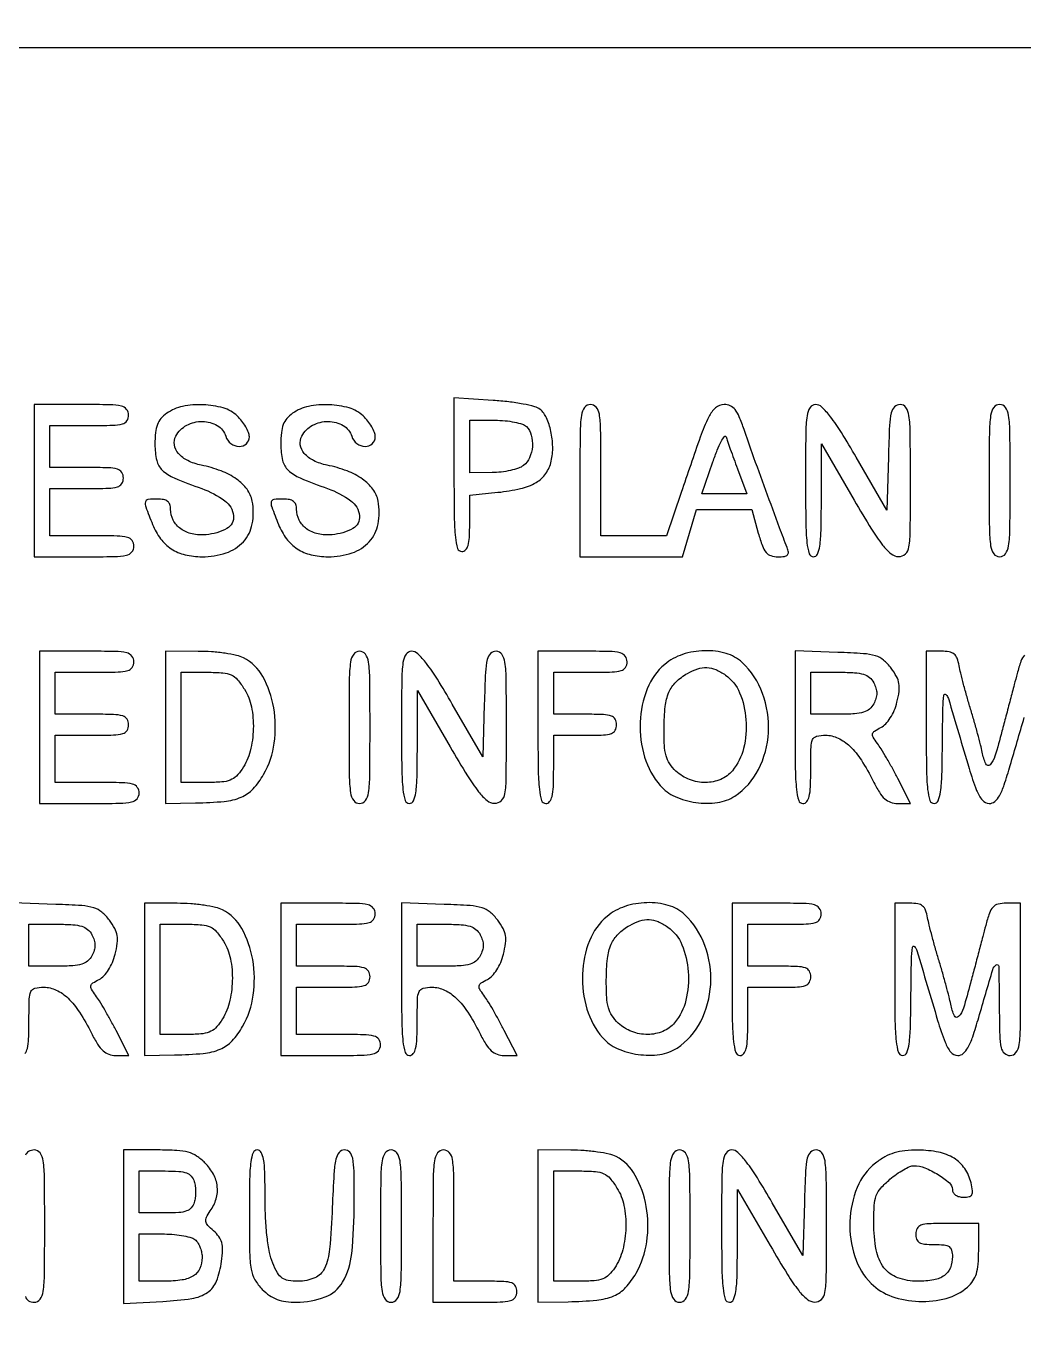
# Model space of a CAD drawing. Extents: x 0 to 1066, y 0 to 761.
# Drawn here: x 819.39 to 835.47, y 368.76 to 390.01 of the extents above; entities that cross this region are included whole.
import ezdxf

# ---------------------------------------------------------------- set-up
doc = ezdxf.new("R2010")
doc.units = 0
doc.header["$MEASUREMENT"] = 0

msp = doc.modelspace()

# ---------------------------------------------------------------- linework, layer by layer
for points in [[(183.390323, 95.266879, 0.000001), (192.989143, 95.254457, 0.000118)], [(479.458836, 95.240684, -0.000004), (502.524384, 95.211821, -0.198594)], [(710.559243, 95.267872, -0.000023), (733.258836, 95.240684, -0.000004), (756.324384, 95.211821, -0.198594)], [(416.092229, 95.24091, -0.000004), (439.072908, 95.212432, -0.198597)], [(542.992229, 95.24091, -0.000004), (565.972908, 95.212432, -0.198597)], [(606.442229, 95.24091, -0.000004), (629.422908, 95.212432, -0.198597)], [(669.892229, 95.24091, -0.000004), (692.872908, 95.212432, -0.198597)], [(835.487617, 379.876484, 0.102355), (835.429677, 379.779296, 0.018959), (835.36868, 379.57905, 0.000085), (835.321937, 379.401626, 0.000034), (835.25765, 379.157372, 0.000033), (835.188216, 378.89342, 0.000041), (835.123814, 378.64845, -0.009374), (835.010379, 378.247552, -0.115475), (834.931391, 378.111001, -0.538762), (834.864454, 378.122623, -0.053672), (834.805797, 378.31005, 0.012912), (834.778667, 378.430309, 0.003926), (834.731447, 378.611041, 0.003928), (834.675336, 378.812794, 0.004276), (834.617578, 379.008, -0.00492), (834.560094, 379.203206, -0.004529), (834.504802, 379.404959, -0.004526), (834.458771, 379.585701, -0.014927), (834.433081, 379.70595, 0.043617), (834.400178, 379.825863, 0.134321), (834.351598, 379.893621, 0.130778), (834.274429, 379.928234, 0.040414), (834.146398, 379.9386), (833.9022, 379.9386), (833.9022, 378.7119, 0.003213), (833.906528, 378.038379, 0.022561), (833.925538, 377.7108, 0.049302), (833.961453, 377.535077, 0.328801), (834.0291, 377.4852, 0.305395), (834.095334, 377.529816, 0.062503), (834.133602, 377.673464, 0.027449), (834.15541, 377.94336, 0.004264), (834.164637, 378.47925, -0.002416), (834.171985, 379.022722, -0.029471), (834.188046, 379.230143, -0.603012), (834.219812, 379.241714, -0.138127), (834.260291, 379.1772, 0.001112), (834.593807, 378.051584, 0.020238), (834.715404, 377.697451, 0.077221), (834.807619, 377.538377, 0.226588), (834.918937, 377.4852, 0.178321), (835.007145, 377.517692, 0.090477), (835.082967, 377.610602, 0.045479), (835.159622, 377.78548, 0.010027), (835.257209, 378.09855, -0.001209), (835.483505, 378.872315, -0.180504)], [(819.370437, 373.45468, 0.108427), (819.409569, 373.5372, 0.047315), (819.430301, 373.693057, 0.00942), (819.4356, 373.9743, -0.00595), (819.439907, 374.336265, -0.096871), (819.465944, 374.454398, -0.238613), (819.53061, 374.508015, -0.056005), (819.674653, 374.5242, -0.111153), (819.876105, 374.478856, -0.081177), (820.06542, 374.348001, -0.058854), (820.25111, 374.121371, -0.025924), (820.442972, 373.78395, 0.021841), (820.542716, 373.605153, 0.069009), (820.62987, 373.499627, 0.100305), (820.722378, 373.443832, 0.085906), (820.834645, 373.4244), (821.04585, 373.4244), (820.839673, 373.82625, 0.006834), (820.751606, 373.992272, 0.006481), (820.657498, 374.158812, 0.006451), (820.570451, 374.30396, 0.022591), (820.509027, 374.394075, -0.02569), (820.442448, 374.493064, -0.192002), (820.433529, 374.547864, -0.198014), (820.464863, 374.59279, -0.027525), (820.565728, 374.649975, 0.089041), (820.643681, 374.707814, 0.046566), (820.718198, 374.803476, 0.042448), (820.781434, 374.923802, 0.038847), (820.825664, 375.056663, 0.026721), (820.859634, 375.233022, 0.076578), (820.857642, 375.357441, 0.082928), (820.818616, 375.469784, 0.035157), (820.732272, 375.604462, 0.057331), (820.609702, 375.73474, 0.10358), (820.481317, 375.804032, 0.055706), (820.286185, 375.838974, 0.007564), (819.870958, 375.860071), (819.1818, 375.884643)], [(819.378658, 369.538087, 0.186514), (819.430013, 369.472904, 0.134481), (819.5202, 369.4482, 0.240299), (819.614522, 369.496309, 0.123223), (819.665333, 369.622687, 0.031956), (819.685811, 369.902038, 0.002322), (819.6894, 370.6749, 0.002322), (819.685811, 371.447762, 0.031956), (819.665333, 371.727112, 0.123223), (819.614522, 371.853491, 0.240299), (819.5202, 371.9016, 0.12648), (819.430468, 371.878532, 0.188641), (819.3792, 371.817, 0.072107)]]:
    msp.add_lwpolyline(points, format="xyb")
for points in [[(409.06215, 749.15415), (40.8618, 749.132981), (40.8618, 380.65769), (40.8618, 12.1824), (501.2973, 12.1824), (961.7328, 12.1824), (961.7328, 380.646631), (961.7328, 749.110861), (961.41555, 749.1633, 0.040886), (961.153339, 749.184871, 0.000002), (934.190609, 749.194398, 0.000089), (904.448031, 749.199508, 0.000054), (869.1804, 749.195529, -0.000029), (813.61687, 749.186499, -0.000004), (696.10453, 749.175037, -0.000004), (556.774728, 749.163736, -0.000004)], [(819.5202, 382.6881), (819.5202, 381.4614), (820.3239, 381.4614, 0.004147), (820.814609, 381.46547, 0.047763), (821.005988, 381.487003, 0.16431), (821.093394, 381.538593, 0.179874), (821.1276, 381.6306, 0.157888), (821.09806, 381.721816, 0.176663), (821.02185, 381.773362, 0.055952), (820.856978, 381.795453, 0.005351), (820.4508, 381.7998), (819.774, 381.7998), (819.774, 382.1805), (819.774, 382.5612), (820.3662, 382.5612, 0.006583), (820.716092, 382.565807, 0.063075), (820.863225, 382.588393, 0.183695), (820.93207, 382.639826, 0.142406), (820.9584, 382.7304, 0.142406), (820.93207, 382.820974, 0.183695), (820.863225, 382.872407, 0.063075), (820.716092, 382.894993, 0.006583), (820.3662, 382.8996), (819.774, 382.8996), (819.774, 383.238), (819.774, 383.5764), (820.4085, 383.5764, 0.005909), (820.786526, 383.580867, 0.059311), (820.942538, 383.60319, 0.180365), (821.015056, 383.654688, 0.150217), (821.043, 383.7456, 0.17273), (821.010327, 383.837357, 0.168559), (820.926675, 383.88895, 0.050222), (820.744122, 383.910649, 0.004487), (820.2816, 383.9148), (819.5202, 383.9148)], [(821.65635, 383.773144, 0.064007), (821.563552, 383.688932, 0.085808), (821.505751, 383.591365, 0.066535), (821.475234, 383.461474, 0.024477), (821.466, 383.272958, 0.055339), (821.494637, 383.015012, 0.149321), (821.584873, 382.856524, 0.090969), (821.778644, 382.730862, 0.013145), (822.220097, 382.560857, -0.070637), (822.594595, 382.364769, -0.215768), (822.734351, 382.122024, -0.299828), (822.626596, 381.917664, -0.104684), (822.292804, 381.81647, -0.073735), (822.066338, 381.830405, -0.104161), (821.882047, 381.911873, -0.119079), (821.762723, 382.050712, -0.118782), (821.7198, 382.228843, 0.082235), (821.707346, 382.304052, 0.147435), (821.671233, 382.354534, 0.119852), (821.607024, 382.383094, 0.045016), (821.5083, 382.392, 0.028442), (821.353893, 382.38321, 0.327023), (821.311792, 382.344313, 0.139119), (821.318429, 382.265142, 0.005125), (821.428289, 381.982201, 0.065244), (821.557077, 381.752452, 0.088006), (821.730442, 381.589638, 0.085852), (821.95274, 381.493765, 0.059042), (822.225873, 381.4614, 0.079385), (822.615077, 381.523586, 0.130563), (822.892888, 381.704224, 0.137881), (823.035028, 381.990702, 0.093265), (823.035228, 382.357447, 0.114024), (822.951695, 382.548328, 0.079467), (822.78267, 382.713086, 0.063948), (822.533322, 382.8449, 0.038754), (822.212166, 382.937634, -0.060203), (821.995487, 383.010377, -0.103319), (821.844406, 383.125245, -0.141227), (821.780042, 383.264035, -0.162669), (821.804478, 383.407346, -0.149104), (821.978237, 383.580403, -0.123853), (822.232631, 383.642898, -0.133716), (822.471953, 383.5763, -0.183571), (822.609473, 383.402872, 0.153609), (822.691387, 383.286212, 0.157876), (822.824416, 383.239061, 0.194842), (822.940396, 383.282372, 0.210147), (822.9888, 383.392453, 0.093821), (822.975133, 383.464646, 0.037607), (822.931283, 383.55557, 0.035541), (822.867923, 383.649063, 0.037508), (822.792997, 383.730853, 0.118482), (822.56727, 383.859594, 0.061394), (822.244923, 383.911556, 0.060569), (821.912756, 383.883654, 0.10142)], [(823.68675, 383.773144, 0.064007), (823.593952, 383.688932, 0.085808), (823.536151, 383.591365, 0.066535), (823.505634, 383.461474, 0.024477), (823.4964, 383.272958, 0.055339), (823.525037, 383.015012, 0.149321), (823.615273, 382.856524, 0.090969), (823.809044, 382.730862, 0.013145), (824.250497, 382.560857, -0.070637), (824.624995, 382.364769, -0.215768), (824.764751, 382.122024, -0.299828), (824.656996, 381.917664, -0.104684), (824.323204, 381.81647, -0.073735), (824.096738, 381.830405, -0.104161), (823.912447, 381.911873, -0.119079), (823.793123, 382.050712, -0.118782), (823.7502, 382.228843, 0.082235), (823.737746, 382.304052, 0.147435), (823.701633, 382.354534, 0.119852), (823.637424, 382.383094, 0.045016), (823.5387, 382.392, 0.028442), (823.384293, 382.38321, 0.327023), (823.342192, 382.344313, 0.139119), (823.348829, 382.265142, 0.005125), (823.458689, 381.982201, 0.065244), (823.587477, 381.752452, 0.088006), (823.760842, 381.589638, 0.085852), (823.98314, 381.493765, 0.059042), (824.256273, 381.4614, 0.079385), (824.645477, 381.523586, 0.130563), (824.923288, 381.704224, 0.137881), (825.065428, 381.990702, 0.093265), (825.065628, 382.357447, 0.114024), (824.982095, 382.548328, 0.079467), (824.81307, 382.713086, 0.063948), (824.563722, 382.8449, 0.038754), (824.242566, 382.937634, -0.060203), (824.025887, 383.010377, -0.103319), (823.874806, 383.125245, -0.141227), (823.810442, 383.264035, -0.162669), (823.834878, 383.407346, -0.149104), (824.008637, 383.580403, -0.123853), (824.263031, 383.642898, -0.133716), (824.502353, 383.5763, -0.183571), (824.639873, 383.402872, 0.153609), (824.721787, 383.286212, 0.157876), (824.854816, 383.239061, 0.194842), (824.970796, 383.282372, 0.210147), (825.0192, 383.392453, 0.093821), (825.005533, 383.464646, 0.037607), (824.961683, 383.55557, 0.035541), (824.898323, 383.649063, 0.037508), (824.823397, 383.730853, 0.118482), (824.59767, 383.859594, 0.061394), (824.275323, 383.911556, 0.060569), (823.943156, 383.883654, 0.10142)], [(826.2882, 382.783826, 0.003177), (826.292521, 382.103844, 0.022367), (826.311518, 381.773454, 0.048715), (826.34738, 381.596102, 0.329705), (826.4151, 381.546, 0.208378), (826.475443, 381.57229, 0.11961), (826.514931, 381.642727, 0.055661), (826.536306, 381.773799, 0.012613), (826.542, 381.999464), (826.542, 382.452928), (826.99695, 382.499883, 0.029754), (827.362721, 382.559788, 0.076952), (827.610788, 382.657557, 0.106873), (827.768828, 382.802432, 0.100256), (827.857412, 383.00292, 0.058942), (827.880383, 383.235486, 0.048856), (827.85134, 383.482741, 0.051542), (827.780041, 383.699671, 0.114883), (827.675597, 383.837257, 0.111025), (827.592135, 383.879819, 0.015594), (827.402166, 383.92215, 0.017167), (827.170529, 383.958044, 0.01383), (826.919635, 383.981128), (826.2882, 384.021651)], [(828.3186, 382.6881), (828.3186, 381.4614), (829.146131, 381.4614), (829.973661, 381.4614), (830.086068, 381.8421), (830.198476, 382.2228), (830.643443, 382.2228), (831.088411, 382.2228), (831.195, 381.8421, 0.017944), (831.260385, 381.63719, 0.087286), (831.320612, 381.531731, 0.141822), (831.397834, 381.479352, 0.078722), (831.511146, 381.4614, 0.029308), (831.616292, 381.467568, 0.166988), (831.666022, 381.491476, 0.236769), (831.680864, 381.535266, 0.061225), (831.66109, 381.60945, -0.006965), (831.538801, 381.925806, -0.001209), (831.317545, 382.52724, -0.001323), (831.097817, 383.133987, -0.005089), (830.966052, 383.51295, 0.017956), (830.889084, 383.717214, 0.070049), (830.820308, 383.832964, 0.117315), (830.742769, 383.893296, 0.107327), (830.643742, 383.9148, 0.184594), (830.50666, 383.862405, 0.096881), (830.394977, 383.714723, 0.029418), (830.259515, 383.390262, 0.00227), (829.951684, 382.497791), (829.7145, 381.799883), (829.18575, 381.799841), (828.657, 381.7998), (828.657, 382.8573, 0.002827), (828.653269, 383.517259, 0.036854), (828.632466, 383.761462, 0.138781), (828.581206, 383.871932, 0.218517), (828.4878, 383.9148, 0.240299), (828.393478, 383.866691, 0.123223), (828.342667, 383.740312, 0.031956), (828.322189, 383.460962, 0.002322)], [(831.9564, 382.6881, 0.003213), (831.960728, 382.014579, 0.022561), (831.979738, 381.687, 0.049302), (832.015653, 381.511277, 0.328801), (832.0833, 381.4614, 0.295501), (832.148672, 381.503731, 0.070336), (832.186406, 381.634431, 0.029944), (832.20644, 381.881994, 0.004715), (832.212037, 382.37085), (832.213874, 383.2803), (832.740787, 382.374157, 0.006242), (833.020161, 381.907224, 0.029041), (833.199882, 381.649937, 0.052989), (833.337126, 381.509438, 0.170079), (833.45805, 381.464707, 0.199339), (833.566331, 381.507473, 0.163117), (833.624025, 381.618906, 0.036571), (833.645104, 381.877781, 0.002034), (833.6484, 382.6881, 0.002367), (833.644769, 383.455272, 0.031318), (833.624384, 383.737583, 0.117824), (833.574577, 383.866277, 0.246563), (833.48216, 383.9148, 0.195513), (833.391355, 383.877882, 0.145553), (833.338052, 383.782456, 0.043894), (833.310539, 383.576193, 0.004128), (833.29181, 383.064918), (833.2677, 382.215036), (832.774517, 383.064918, 0.007787), (832.534438, 383.464183, 0.025041), (832.357601, 383.71881, 0.035073), (832.219747, 383.873718, 0.195814), (832.118867, 383.9148, 0.254619), (832.028861, 383.865788, 0.110911), (831.980351, 383.733958, 0.030502), (831.960087, 383.447786, 0.002427)], [(834.9174, 382.6881, 0.002322), (834.920989, 381.915238, 0.031956), (834.941467, 381.635887, 0.123223), (834.992278, 381.509509, 0.240299), (835.0866, 381.4614, 0.240299), (835.180922, 381.509509, 0.123223), (835.231733, 381.635887, 0.031956), (835.252211, 381.915238, 0.002322), (835.2558, 382.6881, 0.002322), (835.252211, 383.460962, 0.031956), (835.231733, 383.740312, 0.123223), (835.180922, 383.866691, 0.240299), (835.0866, 383.9148, 0.240299), (834.992278, 383.866691, 0.123223), (834.941467, 383.740312, 0.031956), (834.920989, 383.460962, 0.002322)], [(827.45568, 383.55948, -0.13151), (827.534834, 383.422469, -0.084316), (827.5522, 383.238515, -0.084006), (827.507813, 383.058481, -0.128741), (827.40915, 382.932767, -0.079472), (827.327795, 382.889301, -0.027293), (827.198972, 382.852604, -0.026323), (827.050063, 382.826996, -0.027554), (826.90155, 382.817691), (826.542, 382.815), (826.542, 383.238), (826.542, 383.661), (826.94808, 383.661, -0.022886), (827.110985, 383.65354, -0.026473), (827.264696, 383.631179, -0.026952), (827.390895, 383.598781, -0.120635)], [(830.859755, 382.87845), (831.009544, 382.4766), (830.647238, 382.4766), (830.284932, 382.4766), (830.462743, 382.991018, -0.011999), (830.533493, 383.180824, -0.026422), (830.598517, 383.321259, -0.047278), (830.648834, 383.397901, -0.601846), (830.67526, 383.392868, 0.009837), (830.697096, 383.326695, 0.001488), (830.743771, 383.195323, 0.001668), (830.799862, 383.040556, 0.001442)], [(819.6048, 378.7119), (819.6048, 377.4852), (820.4085, 377.4852, 0.004147), (820.899209, 377.48927, 0.047763), (821.090588, 377.510803, 0.16431), (821.177994, 377.562393, 0.179874), (821.2122, 377.6544, 0.157888), (821.18266, 377.745616, 0.176663), (821.10645, 377.797163, 0.055952), (820.941578, 377.819253, 0.005351), (820.5354, 377.8236), (819.8586, 377.8236), (819.8586, 378.2043), (819.8586, 378.585), (820.4508, 378.585, 0.006583), (820.800692, 378.589607, 0.063075), (820.947825, 378.612193, 0.183695), (821.01667, 378.663626, 0.142406), (821.043, 378.7542, 0.142406), (821.01667, 378.844774, 0.183695), (820.947825, 378.896207, 0.063075), (820.800692, 378.918793, 0.006583), (820.4508, 378.9234), (819.8586, 378.9234), (819.8586, 379.2618), (819.8586, 379.6002), (820.4931, 379.6002, 0.005909), (820.871126, 379.604667, 0.059311), (821.027137, 379.62699, 0.180365), (821.099656, 379.678488, 0.150217), (821.1276, 379.7694, 0.17273), (821.094927, 379.861157, 0.168559), (821.011275, 379.91275, 0.050222), (820.828722, 379.934449, 0.004487), (820.3662, 379.9386), (819.6048, 379.9386)], [(821.6352, 378.7119), (821.6352, 377.4852), (822.12165, 377.493633, 0.018847), (822.58462, 377.519133, 0.076273), (822.858029, 377.587481, 0.107083), (823.049218, 377.721269, 0.057946), (823.219422, 377.954164, 0.09461), (823.390413, 378.458818, 0.077415), (823.381001, 379.029431, 0.083451), (823.205367, 379.529865, 0.148656), (822.895184, 379.831603, 0.065462), (822.78284, 379.872066, 0.01784), (822.596859, 379.905774, 0.017725), (822.381231, 379.929191, 0.017594), (822.16395, 379.937353), (821.6352, 379.9386)], [(824.5962, 378.7119, 0.002322), (824.599789, 377.939038, 0.031956), (824.620267, 377.659688, 0.123223), (824.671078, 377.533309, 0.240299), (824.7654, 377.4852, 0.240299), (824.859722, 377.533309, 0.123223), (824.910533, 377.659688, 0.031956), (824.931011, 377.939038, 0.002322), (824.9346, 378.7119, 0.002322), (824.931011, 379.484762, 0.031956), (824.910533, 379.764112, 0.123223), (824.859722, 379.890491, 0.240299), (824.7654, 379.9386, 0.240299), (824.671078, 379.890491, 0.123223), (824.620267, 379.764112, 0.031956), (824.599789, 379.484762, 0.002322)], [(825.4422, 378.7119, 0.003213), (825.446528, 378.038379, 0.022561), (825.465538, 377.7108, 0.049302), (825.501453, 377.535077, 0.328801), (825.5691, 377.4852, 0.295501), (825.634472, 377.527531, 0.070336), (825.672206, 377.658231, 0.029944), (825.69224, 377.905794, 0.004715), (825.697837, 378.39465), (825.699674, 379.3041), (826.226587, 378.397957, 0.006242), (826.505961, 377.931024, 0.029041), (826.685682, 377.673737, 0.052989), (826.822926, 377.533238, 0.170079), (826.94385, 377.488507, 0.199339), (827.052131, 377.531273, 0.163117), (827.109825, 377.642706, 0.036571), (827.130904, 377.901581, 0.002034), (827.1342, 378.7119, 0.002367), (827.130569, 379.479072, 0.031318), (827.110184, 379.761383, 0.117824), (827.060377, 379.890077, 0.246563), (826.96796, 379.9386, 0.195513), (826.877155, 379.901682, 0.145553), (826.823852, 379.806256, 0.043894), (826.796339, 379.599993, 0.004128), (826.77761, 379.088718), (826.7535, 378.238836), (826.260317, 379.088718, 0.007787), (826.020238, 379.487983, 0.025041), (825.843401, 379.74261, 0.035073), (825.705547, 379.897518, 0.195814), (825.604667, 379.9386, 0.254619), (825.514661, 379.889588, 0.110911), (825.466151, 379.757758, 0.030502), (825.445887, 379.471586, 0.002427)], [(827.6418, 378.7119, 0.003213), (827.646128, 378.038379, 0.022561), (827.665138, 377.7108, 0.049302), (827.701053, 377.535077, 0.328801), (827.7687, 377.4852, 0.232029), (827.830437, 377.51548, 0.108427), (827.869569, 377.598, 0.047315), (827.890301, 377.753857, 0.00942), (827.8956, 378.0351), (827.8956, 378.585), (828.4032, 378.585, 0.008455), (828.696898, 378.589967, 0.072107), (828.8262, 378.6132, 0.188641), (828.887732, 378.664468, 0.12648), (828.9108, 378.7542, 0.12648), (828.887732, 378.843932, 0.188641), (828.8262, 378.8952, 0.072107), (828.696898, 378.918433, 0.008455), (828.4032, 378.9234), (827.8956, 378.9234), (827.8956, 379.2618), (827.8956, 379.6002), (828.4878, 379.6002, 0.006583), (828.837692, 379.604807, 0.063075), (828.984825, 379.627393, 0.183695), (829.05367, 379.678826, 0.142406), (829.08, 379.7694, 0.165398), (829.048883, 379.860895, 0.1727), (828.968963, 379.912474, 0.052938), (828.795245, 379.934357, 0.004884), (828.3609, 379.9386), (827.6418, 379.9386)], [(829.687003, 379.726573, 0.123885), (829.403812, 379.333877, 0.085485), (829.290237, 378.794957, 0.082885), (829.362708, 378.232936, 0.104562), (829.614439, 377.774326, 0.111799), (829.852409, 377.597975, 0.06908), (830.188808, 377.502281, 0.069045), (830.538765, 377.501815, 0.111332), (830.816682, 377.605881, 0.131426), (831.197439, 378.03186, 0.103697), (831.357854, 378.631511, 0.101152), (831.26519, 379.257853, 0.118621), (830.934571, 379.757419, 0.118666), (830.674835, 379.904001, 0.075716), (830.329156, 379.947938, 0.073305), (829.974141, 379.886607, 0.095814)], [(831.7872, 378.715321, 0.003202), (831.791526, 378.039813, 0.022501), (831.810532, 377.71137, 0.049121), (831.84643, 377.535147, 0.329081), (831.9141, 377.4852, 0.232029), (831.975837, 377.51548, 0.108427), (832.014969, 377.598, 0.047315), (832.035701, 377.753857, 0.00942), (832.041, 378.0351, -0.00595), (832.045307, 378.397065, -0.096871), (832.071344, 378.515198, -0.238613), (832.13601, 378.568815, -0.056005), (832.280053, 378.585, -0.111153), (832.481505, 378.539656, -0.081177), (832.67082, 378.408801, -0.058854), (832.85651, 378.182171, -0.025924), (833.048372, 377.84475, 0.021841), (833.148116, 377.665953, 0.069009), (833.23527, 377.560427, 0.100305), (833.327778, 377.504632, 0.085906), (833.440045, 377.4852), (833.65125, 377.4852), (833.445073, 377.88705, 0.006834), (833.357006, 378.053072, 0.006481), (833.262898, 378.219612, 0.006451), (833.175851, 378.36476, 0.022591), (833.114427, 378.454875, -0.02569), (833.047848, 378.553864, -0.192002), (833.038929, 378.608664, -0.198014), (833.070263, 378.65359, -0.027525), (833.171128, 378.710775, 0.089041), (833.249081, 378.768614, 0.046566), (833.323598, 378.864276, 0.042448), (833.386834, 378.984602, 0.038847), (833.431064, 379.117463, 0.026721), (833.465034, 379.293822, 0.076578), (833.463042, 379.418241, 0.082928), (833.424016, 379.530584, 0.035157), (833.337672, 379.665262, 0.057331), (833.215102, 379.79554, 0.10358), (833.086717, 379.864832, 0.055706), (832.891585, 379.899774, 0.007564), (832.476358, 379.920871), (831.7872, 379.945443)], [(830.666097, 379.554839, -0.143223), (830.893798, 379.270523, -0.079931), (830.99626, 378.835353, -0.077332), (830.958065, 378.374218, -0.11509), (830.776796, 378.01395, -0.119537), (830.588384, 377.874395, -0.098447), (830.342727, 377.823752, -0.09388), (830.086277, 377.870462, -0.097006), (829.868003, 378.007547, -0.056872), (829.767083, 378.12664, -0.080028), (829.709187, 378.252996, -0.054705), (829.681363, 378.424724, -0.014142), (829.674891, 378.705497, -0.025001), (829.693955, 379.050355, -0.075567), (829.753382, 379.277338, -0.098225), (829.866837, 379.442205, -0.062967), (830.0529, 379.582619, -0.051006), (830.217666, 379.655958, -0.090781), (830.364314, 379.675995, -0.090761), (830.508571, 379.642781, -0.050966)], [(822.910153, 379.32525, -0.090931), (823.022474, 379.043531, -0.056823), (823.052535, 378.688609, -0.056208), (823.001625, 378.330788, -0.081785), (822.87283, 378.039909, -0.053857), (822.779567, 377.926366, -0.102503), (822.680565, 377.862735, -0.073821), (822.542888, 377.832009, -0.018052), (822.31005, 377.8236), (821.889, 377.8236), (821.889, 378.7119), (821.889, 379.6002), (822.313243, 379.6002, -0.017821), (822.563218, 379.591288, -0.090339), (822.697717, 379.556735, -0.111314), (822.797476, 379.480366, -0.033754)], [(833.0562, 379.431, -0.049536), (833.092362, 379.343626, -0.073486), (833.104453, 379.2618, -0.073486), (833.092362, 379.179974, -0.049536), (833.0562, 379.0926, -0.09537), (832.987305, 379.007675, -0.100861), (832.893066, 378.956433, -0.059921), (832.748032, 378.930448, -0.014397), (832.503323, 378.9234), (832.041, 378.9234), (832.041, 379.2618), (832.041, 379.6002), (832.503323, 379.6002, -0.014397), (832.748032, 379.593152, -0.059921), (832.893066, 379.567167, -0.100861), (832.987305, 379.515925, -0.09537)], [(821.2968, 374.6511), (821.2968, 373.4244), (821.78325, 373.432833, 0.018847), (822.24622, 373.458333, 0.076273), (822.519629, 373.526681, 0.107083), (822.710818, 373.660469, 0.057946), (822.881022, 373.893364, 0.09461), (823.052013, 374.398018, 0.077415), (823.042601, 374.968631, 0.083451), (822.866967, 375.469065, 0.148656), (822.556784, 375.770803, 0.065462), (822.44444, 375.811266, 0.01784), (822.258459, 375.844974, 0.017725), (822.042831, 375.868391, 0.017594), (821.82555, 375.876553), (821.2968, 375.8778)], [(823.4964, 374.6511), (823.4964, 373.4244), (824.3001, 373.4244, 0.004147), (824.790809, 373.42847, 0.047763), (824.982188, 373.450003, 0.16431), (825.069594, 373.501593, 0.179874), (825.1038, 373.5936, 0.157888), (825.07426, 373.684816, 0.176663), (824.99805, 373.736362, 0.055952), (824.833178, 373.758453, 0.005351), (824.427, 373.7628), (823.7502, 373.7628), (823.7502, 374.1435), (823.7502, 374.5242), (824.3424, 374.5242, 0.006583), (824.692292, 374.528807, 0.063075), (824.839425, 374.551393, 0.183695), (824.90827, 374.602826, 0.142406), (824.9346, 374.6934, 0.142406), (824.90827, 374.783974, 0.183695), (824.839425, 374.835407, 0.063075), (824.692292, 374.857993, 0.006583), (824.3424, 374.8626), (823.7502, 374.8626), (823.7502, 375.201), (823.7502, 375.5394), (824.3847, 375.5394, 0.005909), (824.762726, 375.543867, 0.059311), (824.918738, 375.56619, 0.180365), (824.991256, 375.617688, 0.150217), (825.0192, 375.7086, 0.17273), (824.986527, 375.800357, 0.168559), (824.902875, 375.85195, 0.050222), (824.720322, 375.873649, 0.004487), (824.2578, 375.8778), (823.4964, 375.8778)], [(825.4422, 374.654521, 0.003202), (825.446526, 373.979013, 0.022501), (825.465532, 373.65057, 0.049121), (825.50143, 373.474347, 0.329081), (825.5691, 373.4244, 0.232029), (825.630837, 373.45468, 0.108427), (825.669969, 373.5372, 0.047315), (825.690701, 373.693057, 0.00942), (825.696, 373.9743, -0.00595), (825.700307, 374.336265, -0.096871), (825.726344, 374.454398, -0.238613), (825.79101, 374.508015, -0.056005), (825.935053, 374.5242, -0.111153), (826.136505, 374.478856, -0.081177), (826.32582, 374.348001, -0.058854), (826.51151, 374.121371, -0.025924), (826.703372, 373.78395, 0.021841), (826.803116, 373.605153, 0.069009), (826.89027, 373.499627, 0.100305), (826.982778, 373.443832, 0.085906), (827.095045, 373.4244), (827.30625, 373.4244), (827.100073, 373.82625, 0.006834), (827.012006, 373.992272, 0.006481), (826.917898, 374.158812, 0.006451), (826.830851, 374.30396, 0.022591), (826.769427, 374.394075, -0.02569), (826.702848, 374.493064, -0.192002), (826.693929, 374.547864, -0.198014), (826.725263, 374.59279, -0.027525), (826.826128, 374.649975, 0.089041), (826.904081, 374.707814, 0.046566), (826.978598, 374.803476, 0.042448), (827.041834, 374.923802, 0.038847), (827.086064, 375.056663, 0.026721), (827.120034, 375.233022, 0.076578), (827.118042, 375.357441, 0.082928), (827.079016, 375.469784, 0.035157), (826.992672, 375.604462, 0.057331), (826.870102, 375.73474, 0.10358), (826.741717, 375.804032, 0.055706), (826.546585, 375.838974, 0.007564), (826.131358, 375.860071), (825.4422, 375.884643)], [(828.756403, 375.665773, 0.123885), (828.473212, 375.273077, 0.085485), (828.359637, 374.734157, 0.082885), (828.432108, 374.172136, 0.104562), (828.683839, 373.713526, 0.111799), (828.921809, 373.537175, 0.06908), (829.258208, 373.441481, 0.069045), (829.608165, 373.441015, 0.111332), (829.886082, 373.545081, 0.131426), (830.266839, 373.97106, 0.103697), (830.427254, 374.570711, 0.101152), (830.33459, 375.197053, 0.118621), (830.003971, 375.696619, 0.118666), (829.744235, 375.843201, 0.075716), (829.398556, 375.887138, 0.073305), (829.043541, 375.825807, 0.095814)], [(830.772, 374.6511, 0.003213), (830.776328, 373.977579, 0.022561), (830.795338, 373.65, 0.049302), (830.831253, 373.474277, 0.328801), (830.8989, 373.4244, 0.232029), (830.960637, 373.45468, 0.108427), (830.999769, 373.5372, 0.047315), (831.020501, 373.693057, 0.00942), (831.0258, 373.9743), (831.0258, 374.5242), (831.5334, 374.5242, 0.008455), (831.827098, 374.529167, 0.072107), (831.9564, 374.5524, 0.188641), (832.017932, 374.603668, 0.12648), (832.041, 374.6934, 0.12648), (832.017932, 374.783132, 0.188641), (831.9564, 374.8344, 0.072107), (831.827098, 374.857633, 0.008455), (831.5334, 374.8626), (831.0258, 374.8626), (831.0258, 375.201), (831.0258, 375.5394), (831.618, 375.5394, 0.006583), (831.967892, 375.544007, 0.063075), (832.115025, 375.566593, 0.183695), (832.18387, 375.618026, 0.142406), (832.2102, 375.7086, 0.165398), (832.179083, 375.800095, 0.1727), (832.099163, 375.851674, 0.052938), (831.925445, 375.873557, 0.004884), (831.4911, 375.8778), (830.772, 375.8778)], [(833.3946, 374.6511, 0.003213), (833.398928, 373.977579, 0.022561), (833.417938, 373.65, 0.049302), (833.453853, 373.474277, 0.328801), (833.5215, 373.4244, 0.305395), (833.587734, 373.469016, 0.062503), (833.626002, 373.612664, 0.027449), (833.64781, 373.88256, 0.004264), (833.657037, 374.41845, -0.002416), (833.664385, 374.961922, -0.029471), (833.680446, 375.169343, -0.603012), (833.712212, 375.180914, -0.138127), (833.752691, 375.1164, 0.001112), (834.086207, 373.990784, 0.020238), (834.207804, 373.636651, 0.077221), (834.300019, 373.477577, 0.226588), (834.411337, 373.4244, 0.178321), (834.499545, 373.456892, 0.090477), (834.575367, 373.549802, 0.045479), (834.652022, 373.72468, 0.010027), (834.749609, 374.03775, -0.001209), (834.975905, 374.811515, -0.180504), (835.030726, 374.884517, -0.586533), (835.071768, 374.862553, -0.002598), (835.079921, 374.24925, 0.004063), (835.088082, 373.74621, 0.046466), (835.111247, 373.549491, 0.159576), (835.163538, 373.459536, 0.183972), (835.2558, 373.4244, 0.240299), (835.350122, 373.472509, 0.123223), (835.400933, 373.598887, 0.031956), (835.421411, 373.878238, 0.002322), (835.425, 374.6511), (835.425, 375.8778), (835.190435, 375.8778, 0.057703), (835.060347, 375.862737, 0.150789), (834.980017, 375.815684, 0.102355), (834.922077, 375.718496, 0.018959), (834.86108, 375.51825, 0.000085), (834.814337, 375.340826, 0.000034), (834.75005, 375.096572, 0.000033), (834.680616, 374.83262, 0.000041), (834.616214, 374.58765, -0.009374), (834.502779, 374.186752, -0.115475), (834.423791, 374.050201, -0.538762), (834.356854, 374.061823, -0.053672), (834.298197, 374.24925, 0.012912), (834.271067, 374.369509, 0.003926), (834.223847, 374.550241, 0.003928), (834.167736, 374.751994, 0.004276), (834.109978, 374.9472, -0.00492), (834.052494, 375.142406, -0.004529), (833.997202, 375.344159, -0.004526), (833.951171, 375.524901, -0.014927), (833.925481, 375.64515, 0.043617), (833.892578, 375.765063, 0.134321), (833.843998, 375.832821, 0.130778), (833.766829, 375.867434, 0.040414), (833.638798, 375.8778), (833.3946, 375.8778)], [(829.735497, 375.494039, -0.143223), (829.963198, 375.209723, -0.079931), (830.06566, 374.774553, -0.077332), (830.027465, 374.313418, -0.11509), (829.846196, 373.95315, -0.119537), (829.657784, 373.813595, -0.098447), (829.412127, 373.762952, -0.09388), (829.155677, 373.809662, -0.097006), (828.937403, 373.946747, -0.056872), (828.836483, 374.06584, -0.080028), (828.778587, 374.192196, -0.054705), (828.750763, 374.363924, -0.014142), (828.744291, 374.644697, -0.025001), (828.763355, 374.989555, -0.075567), (828.822782, 375.216538, -0.098225), (828.936237, 375.381405, -0.062967), (829.1223, 375.521819, -0.051006), (829.287066, 375.595158, -0.090781), (829.433714, 375.615195, -0.090761), (829.577971, 375.581981, -0.050966)], [(820.4508, 375.3702, -0.049536), (820.486962, 375.282826, -0.073486), (820.499053, 375.201, -0.073486), (820.486962, 375.119174, -0.049536), (820.4508, 375.0318, -0.09537), (820.381905, 374.946875, -0.100861), (820.287666, 374.895633, -0.059921), (820.142632, 374.869648, -0.014397), (819.897923, 374.8626), (819.4356, 374.8626), (819.4356, 375.201), (819.4356, 375.5394), (819.897923, 375.5394, -0.014397), (820.142632, 375.532352, -0.059921), (820.287666, 375.506367, -0.100861), (820.381905, 375.455125, -0.09537)], [(822.571753, 375.26445, -0.090931), (822.684074, 374.982731, -0.056823), (822.714135, 374.627809, -0.056208), (822.663225, 374.269988, -0.081785), (822.53443, 373.979109, -0.053857), (822.441167, 373.865566, -0.102503), (822.342165, 373.801935, -0.073821), (822.204488, 373.771209, -0.018052), (821.97165, 373.7628), (821.5506, 373.7628), (821.5506, 374.6511), (821.5506, 375.5394), (821.974843, 375.5394, -0.017821), (822.224818, 375.530488, -0.090339), (822.359317, 375.495935, -0.111314), (822.459076, 375.419566, -0.033754)], [(826.7112, 375.3702, -0.049536), (826.747362, 375.282826, -0.073486), (826.759453, 375.201, -0.073486), (826.747362, 375.119174, -0.049536), (826.7112, 375.0318, -0.09537), (826.642305, 374.946875, -0.100861), (826.548066, 374.895633, -0.059921), (826.403032, 374.869648, -0.014397), (826.158323, 374.8626), (825.696, 374.8626), (825.696, 375.201), (825.696, 375.5394), (826.158323, 375.5394, -0.014397), (826.403032, 375.532352, -0.059921), (826.548066, 375.506367, -0.100861), (826.642305, 375.455125, -0.09537)], [(820.9584, 370.665653), (820.9584, 369.429706), (821.591449, 369.461674, 0.024309), (822.062374, 369.508479, 0.112633), (822.315526, 369.607248, 0.153372), (822.459342, 369.788735, 0.058166), (822.54008, 370.105548, 0.023573), (822.555821, 370.287707, 0.073694), (822.54259, 370.409663, 0.094912), (822.497236, 370.504902, 0.057312), (822.411925, 370.596808, -0.027153), (822.317213, 370.687259, -0.149392), (822.286377, 370.749888, -0.161279), (822.297037, 370.81642, -0.033096), (822.359533, 370.919545, 0.080592), (822.453889, 371.114787, 0.100315), (822.471843, 371.315137, 0.097349), (822.410181, 371.511223, 0.071783), (822.273545, 371.693945, 0.050512), (822.139395, 371.803421, 0.079484), (822.004203, 371.864587, 0.053942), (821.82171, 371.893752, 0.012674), (821.512145, 371.9016), (820.9584, 371.9016)], [(822.9888, 370.882555, 0.003964), (822.993825, 370.248702, 0.037977), (823.01857, 369.979831, 0.086932), (823.07849, 369.811039, 0.067817), (823.196455, 369.655855, 0.045287), (823.313629, 369.55818, 0.061733), (823.435429, 369.494605, 0.057123), (823.576302, 369.459588, 0.032389), (823.751916, 369.4482, 0.091481), (824.209683, 369.53266, 0.171956), (824.492483, 369.773525, 0.107033), (824.640519, 370.23333, 0.02456), (824.6808, 371.052883, 0.004091), (824.676658, 371.559082, 0.042042), (824.655704, 371.767079, 0.139542), (824.607441, 371.864071, 0.210994), (824.522467, 371.9016, 0.224554), (824.435966, 371.860689, 0.120063), (824.383604, 371.751807, 0.038088), (824.35281, 371.521874, 0.003955), (824.326025, 370.976662, -0.011778), (824.28235, 370.30291, -0.086058), (824.199504, 369.991462, -0.186836), (824.043786, 369.840554, -0.100409), (823.777824, 369.7866, -0.036356), (823.616066, 369.798377, -0.118728), (823.517154, 369.838081, -0.110433), (823.443163, 369.920302, -0.02926), (823.365183, 370.079983, -0.051176), (823.313626, 370.250561, -0.018965), (823.275264, 370.498797, -0.016895), (823.250692, 370.79919, -0.011958), (823.2426, 371.137483, 0.005918), (823.237805, 371.542643, 0.03524), (823.217938, 371.753097, 0.084231), (823.179749, 371.863637, 0.274093), (823.1157, 371.9016, 0.308918), (823.049515, 371.856395, 0.062189), (823.012584, 371.710609, 0.026926), (822.993283, 371.435539, 0.004053)], [(825.1038, 370.6749, 0.002322), (825.107389, 369.902038, 0.031956), (825.127867, 369.622687, 0.123223), (825.178678, 369.496309, 0.240299), (825.273, 369.4482, 0.240299), (825.367322, 369.496309, 0.123223), (825.418133, 369.622687, 0.031956), (825.438611, 369.902038, 0.002322), (825.4422, 370.6749, 0.002322), (825.438611, 371.447762, 0.031956), (825.418133, 371.727112, 0.123223), (825.367322, 371.853491, 0.240299), (825.273, 371.9016, 0.240299), (825.178678, 371.853491, 0.123223), (825.127867, 371.727112, 0.031956), (825.107389, 371.447762, 0.002322)], [(825.9498, 370.6749), (825.9498, 369.4482), (826.6266, 369.4482, 0.005351), (827.032778, 369.452547, 0.055952), (827.19765, 369.474637, 0.176663), (827.27386, 369.526184, 0.157888), (827.3034, 369.6174, 0.12648), (827.280332, 369.707132, 0.188641), (827.2188, 369.7584, 0.072107), (827.089498, 369.781633, 0.008455), (826.7958, 369.7866), (826.2882, 369.7866), (826.2882, 370.8441, 0.002827), (826.284469, 371.504059, 0.036854), (826.263666, 371.748263, 0.138781), (826.212406, 371.858732, 0.218517), (826.119, 371.9016, 0.240299), (826.024678, 371.853491, 0.123223), (825.973867, 371.727112, 0.031956), (825.953389, 371.447762, 0.002322)], [(827.6418, 370.6749), (827.6418, 369.4482), (828.12825, 369.456633, 0.018847), (828.59122, 369.482133, 0.076273), (828.864629, 369.550481, 0.107083), (829.055818, 369.684269, 0.057946), (829.226022, 369.917164, 0.09461), (829.397013, 370.421818, 0.077415), (829.387601, 370.992431, 0.083451), (829.211967, 371.492865, 0.148656), (828.901784, 371.794603, 0.065462), (828.78944, 371.835066, 0.01784), (828.603459, 371.868774, 0.017725), (828.387831, 371.892191, 0.017594), (828.17055, 371.900353), (827.6418, 371.9016)], [(829.7568, 370.6749, 0.002322), (829.760389, 369.902038, 0.031956), (829.780867, 369.622687, 0.123223), (829.831678, 369.496309, 0.240299), (829.926, 369.4482, 0.240299), (830.020322, 369.496309, 0.123223), (830.071133, 369.622687, 0.031956), (830.091611, 369.902038, 0.002322), (830.0952, 370.6749, 0.002322), (830.091611, 371.447762, 0.031956), (830.071133, 371.727112, 0.123223), (830.020322, 371.853491, 0.240299), (829.926, 371.9016, 0.240299), (829.831678, 371.853491, 0.123223), (829.780867, 371.727112, 0.031956), (829.760389, 371.447762, 0.002322)], [(830.6028, 370.6749, 0.003213), (830.607128, 370.001379, 0.022561), (830.626138, 369.6738, 0.049302), (830.662053, 369.498077, 0.328801), (830.7297, 369.4482, 0.295501), (830.795072, 369.490531, 0.070336), (830.832806, 369.621231, 0.029944), (830.85284, 369.868794, 0.004715), (830.858437, 370.35765), (830.860274, 371.2671), (831.387187, 370.360957, 0.006242), (831.666561, 369.894024, 0.029041), (831.846282, 369.636737, 0.052989), (831.983526, 369.496238, 0.170079), (832.10445, 369.451507, 0.199339), (832.212731, 369.494273, 0.163117), (832.270425, 369.605706, 0.036571), (832.291504, 369.864581, 0.002034), (832.2948, 370.6749, 0.002367), (832.291169, 371.442072, 0.031318), (832.270784, 371.724383, 0.117824), (832.220977, 371.853077, 0.246563), (832.12856, 371.9016, 0.195513), (832.037755, 371.864682, 0.145553), (831.984452, 371.769256, 0.043894), (831.956939, 371.562993, 0.004128), (831.93821, 371.051718), (831.9141, 370.201836), (831.420917, 371.051718, 0.007787), (831.180838, 371.450983, 0.025041), (831.004001, 371.70561, 0.035073), (830.866147, 371.860518, 0.195814), (830.765267, 371.9016, 0.254619), (830.675261, 371.852588, 0.110911), (830.626751, 371.720758, 0.030502), (830.606487, 371.434586, 0.002427)], [(833.085928, 371.689743, 0.129246), (832.789805, 371.297097, 0.088626), (832.671613, 370.748792, 0.087215), (832.750165, 370.185133, 0.118789), (833.01696, 369.748931, 0.112618), (833.345424, 369.542494, 0.075265), (833.783535, 369.459795, 0.075304), (834.226252, 369.510485, 0.113008), (834.568123, 369.692566, 0.065979), (834.655955, 369.791789, 0.074329), (834.710672, 369.906691, 0.054743), (834.739567, 370.059684, 0.019325), (834.7482, 370.282973), (834.7482, 370.7172), (834.2406, 370.7172, 0.008455), (833.946902, 370.712233, 0.072107), (833.8176, 370.689, 0.188641), (833.756068, 370.637732, 0.12648), (833.733, 370.548, 0.087745), (833.747999, 370.463192, 0.177212), (833.791163, 370.412036, 0.10769), (833.874766, 370.385753, 0.022514), (834.0291, 370.3788, -0.021714), (834.191185, 370.371758, -0.124268), (834.271865, 370.343751, -0.187079), (834.312295, 370.287064, -0.062494), (834.3252, 370.18422, -0.091498), (834.291563, 370.001947, -0.148314), (834.195774, 369.878386, -0.113347), (834.025688, 369.808247, -0.041372), (833.76452, 369.7866, -0.086758), (833.441934, 369.842999, -0.145015), (833.221723, 370.004975, -0.116882), (833.095779, 370.290149, -0.045825), (833.0562, 370.721089, -0.015089), (833.064847, 371.007568, -0.073154), (833.098095, 371.166358, -0.095003), (833.171551, 371.288379, -0.035007), (833.316491, 371.42878, -0.021479), (833.425286, 371.512617, -0.024071), (833.536926, 371.583463, -0.024321), (833.636791, 371.634028, -0.105406), (833.701392, 371.6478, -0.095864), (833.878727, 371.613484, -0.042073), (834.093296, 371.505465, -0.039621), (834.275719, 371.372547, -0.218876), (834.3252, 371.264927, 0.137225), (834.338737, 371.216532, 0.104143), (834.376596, 371.176139, 0.087371), (834.434139, 371.149335, 0.065501), (834.503571, 371.1402, 0.051376), (834.596548, 371.149779, 0.224479), (834.639499, 371.182225, 0.158116), (834.65018, 371.244988, 0.023398), (834.625342, 371.37285, 0.090086), (834.523094, 371.60284, 0.105062), (834.350633, 371.767882, 0.089301), (834.10208, 371.865988, 0.048933), (833.7753, 371.898781, 0.02471), (833.555834, 371.888418, 0.049497), (833.385712, 371.854729, 0.05494), (833.237239, 371.791221, 0.038421)], [(822.1005, 371.394, -0.047189), (822.117179, 371.31689, -0.029688), (822.122652, 371.2248, -0.029688), (822.117179, 371.13271, -0.047189), (822.1005, 371.0556, -0.103276), (822.052362, 370.970174, -0.127418), (821.977071, 370.918847, -0.071188), (821.852044, 370.893146, -0.015153), (821.629499, 370.8864), (821.2122, 370.8864), (821.2122, 371.2248), (821.2122, 371.5632), (821.629499, 371.5632, -0.015153), (821.852044, 371.556454, -0.071188), (821.977071, 371.530753, -0.127418), (822.052362, 371.479426, -0.103276)], [(828.916753, 371.28825, -0.090931), (829.029074, 371.006531, -0.056823), (829.059135, 370.651609, -0.056208), (829.008225, 370.293788, -0.081785), (828.87943, 370.002909, -0.053857), (828.786167, 369.889366, -0.102503), (828.687165, 369.825735, -0.073821), (828.549488, 369.795009, -0.018052), (828.31665, 369.7866), (827.8956, 369.7866), (827.8956, 370.6749), (827.8956, 371.5632), (828.319843, 371.5632, -0.017821), (828.569818, 371.554288, -0.090339), (828.704317, 371.519735, -0.111314), (828.804076, 371.443366, -0.033754)], [(822.12588, 370.44648, -0.070395), (822.164794, 370.394739, -0.038897), (822.197579, 370.322594, -0.037889), (822.219931, 370.24277, -0.049362), (822.2274, 370.1673, -0.103441), (822.190745, 369.992018, -0.151109), (822.088393, 369.873479, -0.105063), (821.904977, 369.806685, -0.034985), (821.61828, 369.7866), (821.2122, 369.7866), (821.2122, 370.1673), (821.2122, 370.548), (821.61828, 370.548, -0.022886), (821.781185, 370.54054, -0.026473), (821.934896, 370.518178, -0.026952), (822.061095, 370.485781, -0.120635)]]:
    msp.add_lwpolyline(points, format="xyb", close=True)
msp.add_lwpolyline([(960.8868, 363.3147), (960.8868, 336.9618), (869.3496, 336.9618), (777.8124, 336.9618), (777.8124, 363.3147), (777.8124, 389.6676), (869.3496, 389.6676), (960.8868, 389.6676)], close=True)

doc.saveas('drawing.dxf')
